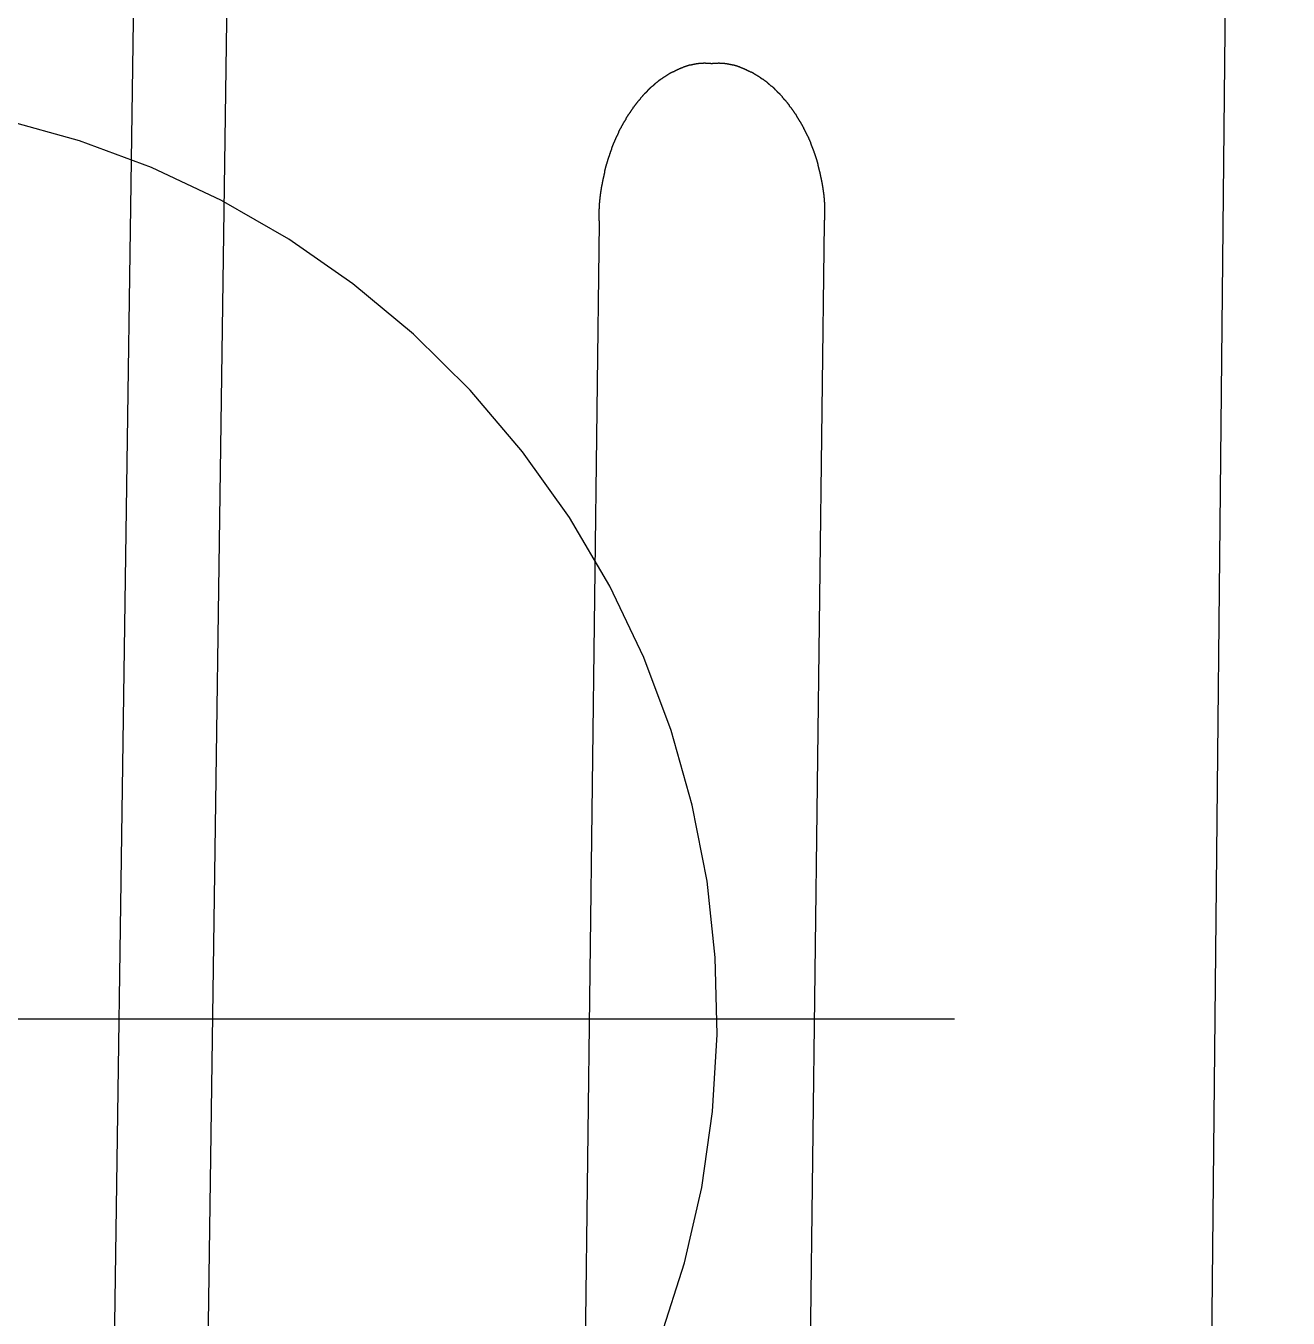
# Model space of a CAD drawing. Extents: x 257 to 467, y 148 to 350.
# Drawn here: x 293.86 to 297.824, y 238.937 to 242.996 of the extents above; entities that cross this region are included whole.
import ezdxf

# ---------------------------------------------------------------- set-up
doc = ezdxf.new("R2010")
doc.units = 0
doc.linetypes.add('CENTER', pattern=[50.8, 31.75, -6.35, 6.35, -6.35])
doc.linetypes.add('DASHED', pattern=[19.05, 12.7, -6.35])
doc.layers.get('0').update_dxf_attribs({"linetype": 'CONTINUOUS'})

msp = doc.modelspace()

# ---------------------------------------------------------------- linework, layer by layer
at = {"color": 7, "linetype": 'CONTINUOUS'}
for p, q in [((294.4127, 237.47), (294.8117, 265.3772)), ((294.1099, 236.8548), (294.4818, 262.8649)), ((297.8245, 262.8649), (297.5641, 236.8548)), ((295.6608, 242.3772), (295.6002, 237.47)), ((296.3073, 237.47), (296.3679, 242.3772))]:
    msp.add_line(p, q, dxfattribs=at)
at = {"color": 1, "linetype": 'CENTER'}
msp.add_line((289.4865, 239.8772), (296.7769, 239.8772), dxfattribs=at)
at = {"color": 7}
for points in [[(296.014, 242.877, 0), (296.013, 242.877, 0), (296.013, 242.877, 0), (296.012, 242.877, 0), (296.011, 242.877, 0), (296.011, 242.878, 0), (296.01, 242.878, 0), (296.009, 242.878, 0), (296.009, 242.878, 0), (296.008, 242.878, 0), (296.007, 242.878, 0), (296.007, 242.878, 0), (296.006, 242.878, 0), (296.005, 242.878, 0), (296.004, 242.878, 0), (296.004, 242.878, 0), (296.003, 242.878, 0), (296.002, 242.878, 0), (296.002, 242.878, 0), (296.001, 242.878, 0), (296, 242.878, 0), (296, 242.878, 0), (295.999, 242.878, 0), (295.998, 242.878, 0), (295.998, 242.878, 0), (295.997, 242.878, 0), (295.996, 242.878, 0), (295.996, 242.878, 0), (295.995, 242.879, 0), (295.994, 242.879, 0), (295.993, 242.879, 0), (295.993, 242.879, 0), (295.992, 242.879, 0), (295.991, 242.879, 0), (295.991, 242.879, 0), (295.99, 242.879, 0), (295.989, 242.879, 0), (295.989, 242.879, 0), (295.988, 242.879, 0), (295.987, 242.878, 0), (295.987, 242.878, 0), (295.986, 242.878, 0), (295.985, 242.878, 0), (295.985, 242.878, 0), (295.984, 242.878, 0), (295.983, 242.878, 0), (295.983, 242.878, 0), (295.982, 242.878, 0), (295.981, 242.878, 0), (295.98, 242.878, 0), (295.98, 242.878, 0), (295.979, 242.878, 0), (295.978, 242.878, 0), (295.978, 242.878, 0), (295.977, 242.878, 0), (295.976, 242.878, 0), (295.976, 242.878, 0), (295.975, 242.878, 0), (295.974, 242.878, 0), (295.974, 242.878, 0), (295.973, 242.878, 0), (295.972, 242.877, 0), (295.972, 242.877, 0), (295.971, 242.877, 0), (295.97, 242.877, 0), (295.97, 242.877, 0), (295.969, 242.877, 0), (295.968, 242.877, 0), (295.967, 242.877, 0), (295.967, 242.877, 0), (295.966, 242.877, 0), (295.965, 242.877, 0), (295.965, 242.876, 0), (295.964, 242.876, 0), (295.963, 242.876, 0), (295.963, 242.876, 0), (295.962, 242.876, 0), (295.961, 242.876, 0), (295.961, 242.876, 0), (295.96, 242.876, 0), (295.959, 242.875, 0), (295.959, 242.875, 0), (295.958, 242.875, 0), (295.957, 242.875, 0), (295.957, 242.875, 0), (295.956, 242.875, 0), (295.955, 242.875, 0), (295.955, 242.875, 0), (295.954, 242.874, 0), (295.953, 242.874, 0), (295.953, 242.874, 0), (295.952, 242.874, 0), (295.951, 242.874, 0), (295.951, 242.874, 0), (295.95, 242.873, 0), (295.949, 242.873, 0), (295.949, 242.873, 0), (295.948, 242.873, 0), (295.947, 242.873, 0), (295.947, 242.873, 0), (295.946, 242.872, 0), (295.945, 242.872, 0), (295.945, 242.872, 0), (295.944, 242.872, 0), (295.943, 242.872, 0), (295.943, 242.871, 0), (295.942, 242.871, 0), (295.941, 242.871, 0), (295.941, 242.871, 0), (295.94, 242.871, 0), (295.939, 242.87, 0), (295.939, 242.87, 0), (295.938, 242.87, 0), (295.937, 242.87, 0), (295.937, 242.87, 0), (295.936, 242.869, 0), (295.936, 242.869, 0), (295.935, 242.869, 0), (295.934, 242.869, 0), (295.934, 242.869, 0), (295.933, 242.868, 0), (295.932, 242.868, 0), (295.932, 242.868, 0), (295.931, 242.868, 0), (295.93, 242.867, 0), (295.93, 242.867, 0), (295.929, 242.867, 0), (295.928, 242.867, 0), (295.928, 242.867, 0), (295.927, 242.866, 0), (295.926, 242.866, 0), (295.926, 242.866, 0), (295.925, 242.866, 0), (295.925, 242.865, 0), (295.924, 242.865, 0), (295.923, 242.865, 0), (295.923, 242.865, 0), (295.922, 242.864, 0), (295.921, 242.864, 0), (295.921, 242.864, 0), (295.92, 242.864, 0), (295.919, 242.863, 0), (295.919, 242.863, 0), (295.918, 242.863, 0), (295.917, 242.863, 0), (295.917, 242.862, 0), (295.916, 242.862, 0), (295.916, 242.862, 0), (295.915, 242.862, 0), (295.914, 242.861, 0), (295.914, 242.861, 0), (295.913, 242.861, 0), (295.912, 242.861, 0), (295.912, 242.86, 0), (295.911, 242.86, 0), (295.911, 242.86, 0), (295.91, 242.859, 0), (295.909, 242.859, 0), (295.909, 242.859, 0), (295.908, 242.859, 0), (295.907, 242.858, 0), (295.907, 242.858, 0), (295.906, 242.858, 0), (295.906, 242.857, 0), (295.905, 242.857, 0), (295.904, 242.857, 0), (295.904, 242.857, 0), (295.903, 242.856, 0), (295.902, 242.856, 0), (295.902, 242.856, 0), (295.901, 242.855, 0), (295.901, 242.855, 0), (295.9, 242.855, 0), (295.899, 242.855, 0), (295.899, 242.854, 0), (295.898, 242.854, 0), (295.897, 242.854, 0), (295.897, 242.853, 0), (295.896, 242.853, 0), (295.896, 242.853, 0), (295.895, 242.852, 0), (295.894, 242.852, 0), (295.894, 242.852, 0), (295.893, 242.852, 0), (295.893, 242.851, 0), (295.892, 242.851, 0), (295.891, 242.851, 0), (295.891, 242.85, 0), (295.89, 242.85, 0), (295.89, 242.85, 0), (295.889, 242.849, 0), (295.888, 242.849, 0), (295.888, 242.849, 0), (295.887, 242.848, 0), (295.887, 242.848, 0), (295.886, 242.848, 0), (295.885, 242.847, 0), (295.885, 242.847, 0), (295.884, 242.847, 0), (295.884, 242.846, 0), (295.883, 242.846, 0), (295.882, 242.846, 0), (295.882, 242.845, 0), (295.881, 242.845, 0), (295.881, 242.845, 0), (295.88, 242.844, 0), (295.879, 242.844, 0), (295.879, 242.844, 0), (295.878, 242.843, 0), (295.878, 242.843, 0), (295.877, 242.843, 0), (295.876, 242.842, 0), (295.876, 242.842, 0), (295.875, 242.842, 0), (295.875, 242.841, 0), (295.874, 242.841, 0), (295.873, 242.84, 0), (295.873, 242.84, 0), (295.872, 242.84, 0), (295.872, 242.839, 0), (295.871, 242.839, 0), (295.871, 242.839, 0), (295.87, 242.838, 0), (295.869, 242.838, 0), (295.869, 242.838, 0), (295.868, 242.837, 0), (295.868, 242.837, 0), (295.867, 242.836, 0), (295.866, 242.836, 0), (295.866, 242.836, 0), (295.865, 242.835, 0), (295.865, 242.835, 0), (295.864, 242.835, 0), (295.864, 242.834, 0), (295.863, 242.834, 0), (295.862, 242.833, 0), (295.862, 242.833, 0), (295.861, 242.833, 0), (295.861, 242.832, 0), (295.86, 242.832, 0), (295.86, 242.832, 0), (295.859, 242.831, 0), (295.859, 242.831, 0), (295.858, 242.83, 0), (295.857, 242.83, 0), (295.857, 242.83, 0), (295.856, 242.829, 0), (295.856, 242.829, 0), (295.855, 242.828, 0), (295.855, 242.828, 0), (295.854, 242.828, 0), (295.853, 242.827, 0), (295.853, 242.827, 0), (295.852, 242.826, 0), (295.852, 242.826, 0), (295.851, 242.826, 0), (295.851, 242.825, 0), (295.85, 242.825, 0), (295.85, 242.824, 0), (295.849, 242.824, 0), (295.848, 242.824, 0), (295.848, 242.823, 0), (295.847, 242.823, 0), (295.847, 242.822, 0), (295.846, 242.822, 0), (295.846, 242.821, 0), (295.845, 242.821, 0), (295.845, 242.821, 0), (295.844, 242.82, 0), (295.844, 242.82, 0), (295.843, 242.819, 0), (295.843, 242.819, 0), (295.842, 242.818, 0), (295.841, 242.818, 0), (295.841, 242.818, 0), (295.84, 242.817, 0), (295.84, 242.817, 0), (295.839, 242.816, 0), (295.839, 242.816, 0), (295.838, 242.815, 0), (295.838, 242.815, 0), (295.837, 242.815, 0), (295.837, 242.814, 0), (295.836, 242.814, 0), (295.836, 242.813, 0), (295.835, 242.813, 0), (295.835, 242.812, 0), (295.834, 242.812, 0), (295.834, 242.812, 0), (295.833, 242.811, 0), (295.832, 242.811, 0), (295.832, 242.81, 0), (295.831, 242.81, 0), (295.831, 242.809, 0), (295.83, 242.809, 0), (295.83, 242.808, 0), (295.829, 242.808, 0), (295.829, 242.807, 0), (295.828, 242.807, 0), (295.828, 242.807, 0), (295.827, 242.806, 0), (295.827, 242.806, 0), (295.826, 242.805, 0), (295.826, 242.805, 0), (295.825, 242.804, 0), (295.825, 242.804, 0), (295.824, 242.803, 0), (295.824, 242.803, 0), (295.823, 242.802, 0), (295.823, 242.802, 0), (295.822, 242.802, 0), (295.822, 242.801, 0), (295.821, 242.801, 0), (295.821, 242.8, 0), (295.82, 242.8, 0), (295.82, 242.799, 0), (295.819, 242.799, 0), (295.819, 242.798, 0), (295.818, 242.798, 0), (295.818, 242.797, 0), (295.817, 242.797, 0), (295.817, 242.796, 0), (295.816, 242.796, 0), (295.816, 242.795, 0), (295.815, 242.795, 0), (295.815, 242.794, 0), (295.814, 242.794, 0), (295.814, 242.793, 0), (295.813, 242.793, 0), (295.813, 242.792, 0), (295.812, 242.792, 0), (295.812, 242.791, 0), (295.811, 242.791, 0), (295.811, 242.79, 0), (295.81, 242.79, 0), (295.81, 242.79, 0), (295.81, 242.789, 0), (295.809, 242.789, 0), (295.809, 242.788, 0), (295.808, 242.788, 0), (295.808, 242.787, 0), (295.807, 242.787, 0), (295.807, 242.786, 0), (295.806, 242.786, 0), (295.806, 242.785, 0), (295.805, 242.785, 0), (295.805, 242.784, 0), (295.804, 242.784, 0), (295.804, 242.783, 0), (295.803, 242.783, 0), (295.803, 242.782, 0), (295.802, 242.782, 0), (295.802, 242.781, 0), (295.802, 242.781, 0), (295.801, 242.78, 0), (295.801, 242.78, 0), (295.8, 242.779, 0), (295.8, 242.779, 0), (295.799, 242.778, 0), (295.799, 242.778, 0), (295.798, 242.777, 0), (295.798, 242.776, 0), (295.797, 242.776, 0), (295.797, 242.775, 0), (295.796, 242.775, 0), (295.796, 242.774, 0), (295.796, 242.774, 0), (295.795, 242.773, 0), (295.795, 242.773, 0), (295.794, 242.772, 0), (295.794, 242.772, 0), (295.793, 242.771, 0), (295.793, 242.771, 0), (295.792, 242.77, 0), (295.792, 242.77, 0), (295.791, 242.769, 0), (295.791, 242.769, 0), (295.791, 242.768, 0), (295.79, 242.768, 0), (295.79, 242.767, 0), (295.789, 242.767, 0), (295.789, 242.766, 0), (295.788, 242.766, 0), (295.788, 242.765, 0), (295.788, 242.765, 0), (295.787, 242.764, 0), (295.787, 242.764, 0), (295.786, 242.763, 0), (295.786, 242.762, 0), (295.785, 242.762, 0), (295.785, 242.761, 0), (295.784, 242.761, 0), (295.784, 242.76, 0), (295.784, 242.76, 0), (295.783, 242.759, 0), (295.783, 242.759, 0), (295.782, 242.758, 0), (295.782, 242.758, 0), (295.781, 242.757, 0), (295.781, 242.757, 0), (295.781, 242.756, 0), (295.78, 242.756, 0), (295.78, 242.755, 0), (295.779, 242.754, 0), (295.779, 242.754, 0), (295.778, 242.753, 0), (295.778, 242.753, 0), (295.778, 242.752, 0), (295.777, 242.752, 0), (295.777, 242.751, 0), (295.776, 242.751, 0), (295.776, 242.75, 0), (295.776, 242.75, 0), (295.775, 242.749, 0), (295.775, 242.748, 0), (295.774, 242.748, 0), (295.774, 242.747, 0), (295.773, 242.747, 0), (295.773, 242.746, 0), (295.773, 242.746, 0), (295.772, 242.745, 0), (295.772, 242.745, 0), (295.771, 242.744, 0), (295.771, 242.744, 0), (295.771, 242.743, 0), (295.77, 242.742, 0), (295.77, 242.742, 0), (295.769, 242.741, 0), (295.769, 242.741, 0), (295.769, 242.74, 0), (295.768, 242.74, 0), (295.768, 242.739, 0), (295.767, 242.739, 0), (295.767, 242.738, 0), (295.767, 242.737, 0), (295.766, 242.737, 0), (295.766, 242.736, 0), (295.765, 242.736, 0), (295.765, 242.735, 0), (295.765, 242.735, 0), (295.764, 242.734, 0), (295.764, 242.734, 0), (295.763, 242.733, 0), (295.763, 242.732, 0), (295.763, 242.732, 0), (295.762, 242.731, 0), (295.762, 242.731, 0), (295.761, 242.73, 0), (295.761, 242.73, 0), (295.761, 242.729, 0), (295.76, 242.728, 0), (295.76, 242.728, 0), (295.759, 242.727, 0), (295.759, 242.727, 0), (295.759, 242.726, 0), (295.758, 242.726, 0), (295.758, 242.725, 0), (295.758, 242.724, 0), (295.757, 242.724, 0), (295.757, 242.723, 0), (295.756, 242.723, 0), (295.756, 242.722, 0), (295.756, 242.722, 0), (295.755, 242.721, 0), (295.755, 242.72, 0), (295.755, 242.72, 0), (295.754, 242.719, 0), (295.754, 242.719, 0), (295.753, 242.718, 0), (295.753, 242.718, 0), (295.753, 242.717, 0), (295.752, 242.716, 0), (295.752, 242.716, 0), (295.752, 242.715, 0), (295.751, 242.715, 0), (295.751, 242.714, 0), (295.75, 242.714, 0), (295.75, 242.713, 0), (295.75, 242.712, 0), (295.749, 242.712, 0), (295.749, 242.711, 0), (295.749, 242.711, 0), (295.748, 242.71, 0), (295.748, 242.71, 0), (295.748, 242.709, 0), (295.747, 242.708, 0), (295.747, 242.708, 0), (295.746, 242.707, 0), (295.746, 242.707, 0), (295.746, 242.706, 0), (295.745, 242.705, 0), (295.745, 242.705, 0), (295.745, 242.704, 0), (295.744, 242.704, 0), (295.744, 242.703, 0), (295.744, 242.702, 0), (295.743, 242.702, 0), (295.743, 242.701, 0), (295.743, 242.701, 0), (295.742, 242.7, 0), (295.742, 242.7, 0), (295.742, 242.699, 0), (295.741, 242.698, 0), (295.741, 242.698, 0), (295.74, 242.697, 0), (295.74, 242.697, 0), (295.74, 242.696, 0), (295.739, 242.695, 0), (295.739, 242.695, 0), (295.739, 242.694, 0), (295.738, 242.694, 0), (295.738, 242.693, 0), (295.738, 242.692, 0), (295.737, 242.692, 0), (295.737, 242.691, 0), (295.737, 242.691, 0), (295.736, 242.69, 0), (295.736, 242.689, 0), (295.736, 242.689, 0), (295.735, 242.688, 0), (295.735, 242.688, 0), (295.735, 242.687, 0), (295.734, 242.686, 0), (295.734, 242.686, 0), (295.734, 242.685, 0), (295.733, 242.685, 0), (295.733, 242.684, 0), (295.733, 242.683, 0), (295.732, 242.683, 0), (295.732, 242.682, 0), (295.732, 242.682, 0), (295.731, 242.681, 0), (295.731, 242.68, 0), (295.731, 242.68, 0), (295.73, 242.679, 0), (295.73, 242.679, 0), (295.73, 242.678, 0), (295.73, 242.677, 0), (295.729, 242.677, 0), (295.729, 242.676, 0), (295.729, 242.676, 0), (295.728, 242.675, 0), (295.728, 242.674, 0), (295.728, 242.674, 0), (295.727, 242.673, 0), (295.727, 242.673, 0), (295.727, 242.672, 0), (295.726, 242.671, 0), (295.726, 242.671, 0), (295.726, 242.67, 0), (295.725, 242.669, 0), (295.725, 242.669, 0), (295.725, 242.668, 0), (295.724, 242.668, 0), (295.724, 242.667, 0), (295.724, 242.666, 0), (295.724, 242.666, 0), (295.723, 242.665, 0), (295.723, 242.665, 0), (295.723, 242.664, 0), (295.722, 242.663, 0), (295.722, 242.663, 0), (295.722, 242.662, 0), (295.721, 242.662, 0), (295.721, 242.661, 0), (295.721, 242.66, 0), (295.721, 242.66, 0), (295.72, 242.659, 0), (295.72, 242.658, 0), (295.72, 242.658, 0), (295.719, 242.657, 0), (295.719, 242.657, 0), (295.719, 242.656, 0), (295.718, 242.655, 0), (295.718, 242.655, 0), (295.718, 242.654, 0), (295.718, 242.653, 0), (295.717, 242.653, 0), (295.717, 242.652, 0), (295.717, 242.652, 0), (295.716, 242.651, 0), (295.716, 242.65, 0), (295.716, 242.65, 0), (295.716, 242.649, 0), (295.715, 242.649, 0), (295.715, 242.648, 0), (295.715, 242.647, 0), (295.714, 242.647, 0), (295.714, 242.646, 0), (295.714, 242.645, 0), (295.714, 242.645, 0), (295.713, 242.644, 0), (295.713, 242.644, 0), (295.713, 242.643, 0), (295.712, 242.642, 0), (295.712, 242.642, 0), (295.712, 242.641, 0), (295.712, 242.64, 0), (295.711, 242.64, 0), (295.711, 242.639, 0), (295.711, 242.638, 0), (295.711, 242.638, 0), (295.71, 242.637, 0), (295.71, 242.637, 0), (295.71, 242.636, 0), (295.709, 242.635, 0), (295.709, 242.635, 0), (295.709, 242.634, 0), (295.709, 242.633, 0), (295.708, 242.633, 0), (295.708, 242.632, 0), (295.708, 242.632, 0), (295.708, 242.631, 0), (295.707, 242.63, 0), (295.707, 242.63, 0), (295.707, 242.629, 0), (295.707, 242.628, 0), (295.706, 242.628, 0), (295.706, 242.627, 0), (295.706, 242.626, 0), (295.706, 242.626, 0), (295.705, 242.625, 0), (295.705, 242.625, 0), (295.705, 242.624, 0), (295.705, 242.623, 0), (295.704, 242.623, 0), (295.704, 242.622, 0), (295.704, 242.621, 0), (295.704, 242.621, 0), (295.703, 242.62, 0), (295.703, 242.619, 0), (295.703, 242.619, 0), (295.703, 242.618, 0), (295.702, 242.618, 0), (295.702, 242.617, 0), (295.702, 242.616, 0), (295.702, 242.616, 0), (295.701, 242.615, 0), (295.701, 242.614, 0), (295.701, 242.614, 0), (295.701, 242.613, 0), (295.7, 242.612, 0), (295.7, 242.612, 0), (295.7, 242.611, 0), (295.7, 242.61, 0), (295.699, 242.61, 0), (295.699, 242.609, 0), (295.699, 242.609, 0), (295.699, 242.608, 0), (295.698, 242.607, 0), (295.698, 242.607, 0), (295.698, 242.606, 0), (295.698, 242.605, 0), (295.697, 242.605, 0), (295.697, 242.604, 0), (295.697, 242.603, 0), (295.697, 242.603, 0), (295.697, 242.602, 0), (295.696, 242.601, 0), (295.696, 242.601, 0), (295.696, 242.6, 0), (295.696, 242.6, 0), (295.695, 242.599, 0), (295.695, 242.598, 0), (295.695, 242.598, 0), (295.695, 242.597, 0), (295.695, 242.596, 0), (295.694, 242.596, 0), (295.694, 242.595, 0), (295.694, 242.594, 0), (295.694, 242.594, 0), (295.693, 242.593, 0), (295.693, 242.592, 0), (295.693, 242.592, 0), (295.693, 242.591, 0), (295.693, 242.59, 0), (295.692, 242.59, 0), (295.692, 242.589, 0), (295.692, 242.588, 0), (295.692, 242.588, 0), (295.692, 242.587, 0), (295.691, 242.587, 0), (295.691, 242.586, 0), (295.691, 242.585, 0), (295.691, 242.585, 0), (295.69, 242.584, 0), (295.69, 242.583, 0), (295.69, 242.583, 0), (295.69, 242.582, 0), (295.69, 242.581, 0), (295.689, 242.581, 0), (295.689, 242.58, 0), (295.689, 242.579, 0), (295.689, 242.579, 0), (295.689, 242.578, 0), (295.688, 242.577, 0), (295.688, 242.577, 0), (295.688, 242.576, 0), (295.688, 242.575, 0), (295.688, 242.575, 0), (295.687, 242.574, 0), (295.687, 242.573, 0), (295.687, 242.573, 0), (295.687, 242.572, 0), (295.687, 242.571, 0), (295.686, 242.571, 0), (295.686, 242.57, 0), (295.686, 242.569, 0), (295.686, 242.569, 0), (295.686, 242.568, 0), (295.685, 242.568, 0), (295.685, 242.567, 0), (295.685, 242.566, 0), (295.685, 242.566, 0), (295.685, 242.565, 0), (295.685, 242.564, 0), (295.684, 242.564, 0), (295.684, 242.563, 0), (295.684, 242.562, 0), (295.684, 242.562, 0), (295.684, 242.561, 0), (295.683, 242.56, 0), (295.683, 242.56, 0), (295.683, 242.559, 0), (295.683, 242.558, 0), (295.683, 242.558, 0), (295.683, 242.557, 0), (295.682, 242.556, 0), (295.682, 242.556, 0), (295.682, 242.555, 0), (295.682, 242.554, 0), (295.682, 242.554, 0), (295.681, 242.553, 0), (295.681, 242.552, 0), (295.681, 242.552, 0), (295.681, 242.551, 0), (295.681, 242.55, 0), (295.681, 242.55, 0), (295.68, 242.549, 0), (295.68, 242.548, 0), (295.68, 242.548, 0), (295.68, 242.547, 0), (295.68, 242.546, 0), (295.68, 242.546, 0), (295.679, 242.545, 0), (295.679, 242.544, 0), (295.679, 242.544, 0), (295.679, 242.543, 0), (295.679, 242.542, 0), (295.679, 242.542, 0), (295.678, 242.541, 0), (295.678, 242.54, 0), (295.678, 242.54, 0), (295.678, 242.539, 0), (295.678, 242.538, 0), (295.678, 242.538, 0), (295.677, 242.537, 0), (295.677, 242.536, 0), (295.677, 242.536, 0), (295.677, 242.535, 0), (295.677, 242.534, 0), (295.677, 242.534, 0), (295.677, 242.533, 0), (295.676, 242.532, 0), (295.676, 242.532, 0), (295.676, 242.531, 0), (295.676, 242.53, 0), (295.676, 242.53, 0), (295.676, 242.529, 0), (295.675, 242.528, 0), (295.675, 242.528, 0), (295.675, 242.527, 0), (295.675, 242.526, 0), (295.675, 242.526, 0), (295.675, 242.525, 0), (295.675, 242.524, 0), (295.674, 242.524, 0), (295.674, 242.523, 0), (295.674, 242.522, 0), (295.674, 242.522, 0), (295.674, 242.521, 0), (295.674, 242.52, 0), (295.674, 242.52, 0), (295.673, 242.519, 0), (295.673, 242.518, 0), (295.673, 242.518, 0), (295.673, 242.517, 0), (295.673, 242.516, 0), (295.673, 242.516, 0), (295.673, 242.515, 0), (295.672, 242.514, 0), (295.672, 242.514, 0), (295.672, 242.513, 0), (295.672, 242.512, 0), (295.672, 242.512, 0), (295.672, 242.511, 0), (295.672, 242.51, 0), (295.671, 242.51, 0), (295.671, 242.509, 0), (295.671, 242.508, 0), (295.671, 242.508, 0), (295.671, 242.507, 0), (295.671, 242.506, 0), (295.671, 242.506, 0), (295.671, 242.505, 0), (295.67, 242.504, 0), (295.67, 242.504, 0), (295.67, 242.503, 0), (295.67, 242.502, 0), (295.67, 242.502, 0), (295.67, 242.501, 0), (295.67, 242.5, 0), (295.67, 242.499, 0), (295.669, 242.499, 0), (295.669, 242.498, 0), (295.669, 242.497, 0), (295.669, 242.497, 0), (295.669, 242.496, 0), (295.669, 242.495, 0), (295.669, 242.495, 0), (295.669, 242.494, 0), (295.668, 242.493, 0), (295.668, 242.493, 0), (295.668, 242.492, 0), (295.668, 242.491, 0), (295.668, 242.491, 0), (295.668, 242.49, 0), (295.668, 242.489, 0), (295.668, 242.489, 0), (295.667, 242.488, 0), (295.667, 242.487, 0), (295.667, 242.487, 0), (295.667, 242.486, 0), (295.667, 242.485, 0), (295.667, 242.485, 0), (295.667, 242.484, 0), (295.667, 242.483, 0), (295.667, 242.483, 0), (295.667, 242.482, 0), (295.666, 242.481, 0), (295.666, 242.481, 0), (295.666, 242.48, 0), (295.666, 242.479, 0), (295.666, 242.479, 0), (295.666, 242.478, 0), (295.666, 242.477, 0), (295.666, 242.476, 0), (295.666, 242.476, 0), (295.665, 242.475, 0), (295.665, 242.474, 0), (295.665, 242.474, 0), (295.665, 242.473, 0), (295.665, 242.472, 0), (295.665, 242.472, 0), (295.665, 242.471, 0), (295.665, 242.47, 0), (295.665, 242.47, 0), (295.665, 242.469, 0), (295.665, 242.468, 0), (295.664, 242.468, 0), (295.664, 242.467, 0), (295.664, 242.466, 0), (295.664, 242.466, 0), (295.664, 242.465, 0), (295.664, 242.464, 0), (295.664, 242.464, 0), (295.664, 242.463, 0), (295.664, 242.462, 0), (295.664, 242.462, 0), (295.664, 242.461, 0), (295.664, 242.46, 0), (295.663, 242.459, 0), (295.663, 242.459, 0), (295.663, 242.458, 0), (295.663, 242.457, 0), (295.663, 242.457, 0), (295.663, 242.456, 0), (295.663, 242.455, 0), (295.663, 242.455, 0), (295.663, 242.454, 0), (295.663, 242.453, 0), (295.663, 242.453, 0), (295.663, 242.452, 0), (295.663, 242.451, 0), (295.662, 242.451, 0), (295.662, 242.45, 0), (295.662, 242.449, 0), (295.662, 242.449, 0), (295.662, 242.448, 0), (295.662, 242.447, 0), (295.662, 242.447, 0), (295.662, 242.446, 0), (295.662, 242.445, 0), (295.662, 242.444, 0), (295.662, 242.444, 0), (295.662, 242.443, 0), (295.662, 242.442, 0), (295.662, 242.442, 0), (295.662, 242.441, 0), (295.662, 242.44, 0), (295.662, 242.44, 0), (295.661, 242.439, 0), (295.661, 242.438, 0), (295.661, 242.438, 0), (295.661, 242.437, 0), (295.661, 242.436, 0), (295.661, 242.436, 0), (295.661, 242.435, 0), (295.661, 242.434, 0), (295.661, 242.434, 0), (295.661, 242.433, 0), (295.661, 242.432, 0), (295.661, 242.432, 0), (295.661, 242.431, 0), (295.661, 242.43, 0), (295.661, 242.429, 0), (295.661, 242.429, 0), (295.661, 242.428, 0), (295.661, 242.427, 0), (295.661, 242.427, 0), (295.661, 242.426, 0), (295.661, 242.425, 0), (295.661, 242.425, 0), (295.661, 242.424, 0), (295.661, 242.423, 0), (295.661, 242.423, 0), (295.661, 242.422, 0), (295.661, 242.421, 0), (295.66, 242.421, 0), (295.66, 242.42, 0), (295.66, 242.419, 0), (295.66, 242.418, 0), (295.66, 242.418, 0), (295.66, 242.417, 0), (295.66, 242.416, 0), (295.66, 242.416, 0), (295.66, 242.415, 0), (295.66, 242.414, 0), (295.66, 242.414, 0), (295.66, 242.413, 0), (295.66, 242.412, 0), (295.66, 242.412, 0), (295.66, 242.411, 0), (295.66, 242.41, 0), (295.66, 242.41, 0), (295.66, 242.409, 0), (295.66, 242.408, 0), (295.66, 242.408, 0), (295.66, 242.407, 0), (295.66, 242.406, 0), (295.66, 242.405, 0), (295.66, 242.405, 0), (295.66, 242.404, 0), (295.66, 242.403, 0), (295.66, 242.403, 0), (295.66, 242.402, 0), (295.66, 242.401, 0), (295.66, 242.401, 0), (295.66, 242.4, 0), (295.66, 242.399, 0), (295.66, 242.399, 0), (295.66, 242.398, 0), (295.66, 242.397, 0), (295.66, 242.397, 0), (295.66, 242.396, 0), (295.66, 242.395, 0), (295.66, 242.395, 0), (295.66, 242.394, 0), (295.66, 242.393, 0), (295.66, 242.392, 0), (295.66, 242.392, 0), (295.66, 242.391, 0), (295.66, 242.39, 0), (295.66, 242.39, 0), (295.66, 242.389, 0), (295.66, 242.388, 0), (295.66, 242.388, 0), (295.66, 242.387, 0), (295.66, 242.386, 0), (295.66, 242.386, 0), (295.66, 242.385, 0), (295.66, 242.384, 0), (295.661, 242.384, 0), (295.661, 242.383, 0), (295.661, 242.382, 0), (295.661, 242.381, 0), (295.661, 242.381, 0), (295.661, 242.38, 0), (295.661, 242.379, 0), (295.661, 242.379, 0), (295.661, 242.378, 0), (295.661, 242.377, 0)], [(296.368, 242.377, 0), (296.368, 242.378, 0), (296.368, 242.379, 0), (296.368, 242.379, 0), (296.368, 242.38, 0), (296.368, 242.381, 0), (296.368, 242.381, 0), (296.368, 242.382, 0), (296.368, 242.383, 0), (296.368, 242.383, 0), (296.368, 242.384, 0), (296.368, 242.385, 0), (296.368, 242.385, 0), (296.368, 242.386, 0), (296.369, 242.387, 0), (296.369, 242.387, 0), (296.369, 242.388, 0), (296.369, 242.389, 0), (296.369, 242.39, 0), (296.369, 242.39, 0), (296.369, 242.391, 0), (296.369, 242.392, 0), (296.369, 242.392, 0), (296.369, 242.393, 0), (296.369, 242.394, 0), (296.369, 242.394, 0), (296.369, 242.395, 0), (296.369, 242.396, 0), (296.369, 242.396, 0), (296.369, 242.397, 0), (296.369, 242.398, 0), (296.369, 242.398, 0), (296.369, 242.399, 0), (296.369, 242.4, 0), (296.369, 242.401, 0), (296.369, 242.401, 0), (296.369, 242.402, 0), (296.369, 242.403, 0), (296.369, 242.403, 0), (296.369, 242.404, 0), (296.369, 242.405, 0), (296.369, 242.405, 0), (296.369, 242.406, 0), (296.369, 242.407, 0), (296.369, 242.407, 0), (296.369, 242.408, 0), (296.369, 242.409, 0), (296.369, 242.409, 0), (296.369, 242.41, 0), (296.369, 242.411, 0), (296.369, 242.412, 0), (296.369, 242.412, 0), (296.369, 242.413, 0), (296.369, 242.414, 0), (296.369, 242.414, 0), (296.369, 242.415, 0), (296.369, 242.416, 0), (296.369, 242.416, 0), (296.369, 242.417, 0), (296.369, 242.418, 0), (296.369, 242.418, 0), (296.369, 242.419, 0), (296.369, 242.42, 0), (296.369, 242.42, 0), (296.369, 242.421, 0), (296.369, 242.422, 0), (296.369, 242.423, 0), (296.369, 242.423, 0), (296.369, 242.424, 0), (296.369, 242.425, 0), (296.369, 242.425, 0), (296.369, 242.426, 0), (296.369, 242.427, 0), (296.369, 242.427, 0), (296.369, 242.428, 0), (296.369, 242.429, 0), (296.369, 242.429, 0), (296.369, 242.43, 0), (296.369, 242.431, 0), (296.369, 242.431, 0), (296.369, 242.432, 0), (296.369, 242.433, 0), (296.369, 242.434, 0), (296.369, 242.434, 0), (296.369, 242.435, 0), (296.369, 242.436, 0), (296.369, 242.436, 0), (296.369, 242.437, 0), (296.369, 242.438, 0), (296.369, 242.438, 0), (296.369, 242.439, 0), (296.369, 242.44, 0), (296.369, 242.44, 0), (296.369, 242.441, 0), (296.369, 242.442, 0), (296.368, 242.442, 0), (296.368, 242.443, 0), (296.368, 242.444, 0), (296.368, 242.445, 0), (296.368, 242.445, 0), (296.368, 242.446, 0), (296.368, 242.447, 0), (296.368, 242.447, 0), (296.368, 242.448, 0), (296.368, 242.449, 0), (296.368, 242.449, 0), (296.368, 242.45, 0), (296.368, 242.451, 0), (296.368, 242.451, 0), (296.368, 242.452, 0), (296.368, 242.453, 0), (296.368, 242.453, 0), (296.368, 242.454, 0), (296.368, 242.455, 0), (296.367, 242.456, 0), (296.367, 242.456, 0), (296.367, 242.457, 0), (296.367, 242.458, 0), (296.367, 242.458, 0), (296.367, 242.459, 0), (296.367, 242.46, 0), (296.367, 242.46, 0), (296.367, 242.461, 0), (296.367, 242.462, 0), (296.367, 242.462, 0), (296.367, 242.463, 0), (296.367, 242.464, 0), (296.367, 242.464, 0), (296.367, 242.465, 0), (296.366, 242.466, 0), (296.366, 242.466, 0), (296.366, 242.467, 0), (296.366, 242.468, 0), (296.366, 242.469, 0), (296.366, 242.469, 0), (296.366, 242.47, 0), (296.366, 242.471, 0), (296.366, 242.471, 0), (296.366, 242.472, 0), (296.366, 242.473, 0), (296.366, 242.473, 0), (296.365, 242.474, 0), (296.365, 242.475, 0), (296.365, 242.475, 0), (296.365, 242.476, 0), (296.365, 242.477, 0), (296.365, 242.477, 0), (296.365, 242.478, 0), (296.365, 242.479, 0), (296.365, 242.479, 0), (296.365, 242.48, 0), (296.365, 242.481, 0), (296.364, 242.481, 0), (296.364, 242.482, 0), (296.364, 242.483, 0), (296.364, 242.484, 0), (296.364, 242.484, 0), (296.364, 242.485, 0), (296.364, 242.486, 0), (296.364, 242.486, 0), (296.364, 242.487, 0), (296.364, 242.488, 0), (296.363, 242.488, 0), (296.363, 242.489, 0), (296.363, 242.49, 0), (296.363, 242.49, 0), (296.363, 242.491, 0), (296.363, 242.492, 0), (296.363, 242.492, 0), (296.363, 242.493, 0), (296.363, 242.494, 0), (296.362, 242.494, 0), (296.362, 242.495, 0), (296.362, 242.496, 0), (296.362, 242.496, 0), (296.362, 242.497, 0), (296.362, 242.498, 0), (296.362, 242.498, 0), (296.362, 242.499, 0), (296.362, 242.5, 0), (296.361, 242.501, 0), (296.361, 242.501, 0), (296.361, 242.502, 0), (296.361, 242.503, 0), (296.361, 242.503, 0), (296.361, 242.504, 0), (296.361, 242.505, 0), (296.361, 242.505, 0), (296.36, 242.506, 0), (296.36, 242.507, 0), (296.36, 242.507, 0), (296.36, 242.508, 0), (296.36, 242.509, 0), (296.36, 242.509, 0), (296.36, 242.51, 0), (296.36, 242.511, 0), (296.359, 242.511, 0), (296.359, 242.512, 0), (296.359, 242.513, 0), (296.359, 242.513, 0), (296.359, 242.514, 0), (296.359, 242.515, 0), (296.359, 242.515, 0), (296.359, 242.516, 0), (296.358, 242.517, 0), (296.358, 242.517, 0), (296.358, 242.518, 0), (296.358, 242.519, 0), (296.358, 242.519, 0), (296.358, 242.52, 0), (296.358, 242.521, 0), (296.357, 242.521, 0), (296.357, 242.522, 0), (296.357, 242.523, 0), (296.357, 242.523, 0), (296.357, 242.524, 0), (296.357, 242.525, 0), (296.357, 242.526, 0), (296.356, 242.526, 0), (296.356, 242.527, 0), (296.356, 242.528, 0), (296.356, 242.528, 0), (296.356, 242.529, 0), (296.356, 242.53, 0), (296.356, 242.53, 0), (296.355, 242.531, 0), (296.355, 242.532, 0), (296.355, 242.532, 0), (296.355, 242.533, 0), (296.355, 242.534, 0), (296.355, 242.534, 0), (296.355, 242.535, 0), (296.354, 242.536, 0), (296.354, 242.536, 0), (296.354, 242.537, 0), (296.354, 242.538, 0), (296.354, 242.538, 0), (296.354, 242.539, 0), (296.353, 242.54, 0), (296.353, 242.54, 0), (296.353, 242.541, 0), (296.353, 242.542, 0), (296.353, 242.542, 0), (296.353, 242.543, 0), (296.352, 242.544, 0), (296.352, 242.544, 0), (296.352, 242.545, 0), (296.352, 242.546, 0), (296.352, 242.546, 0), (296.352, 242.547, 0), (296.351, 242.548, 0), (296.351, 242.548, 0), (296.351, 242.549, 0), (296.351, 242.55, 0), (296.351, 242.55, 0), (296.351, 242.551, 0), (296.35, 242.552, 0), (296.35, 242.552, 0), (296.35, 242.553, 0), (296.35, 242.554, 0), (296.35, 242.554, 0), (296.35, 242.555, 0), (296.349, 242.556, 0), (296.349, 242.556, 0), (296.349, 242.557, 0), (296.349, 242.558, 0), (296.349, 242.558, 0), (296.349, 242.559, 0), (296.348, 242.56, 0), (296.348, 242.56, 0), (296.348, 242.561, 0), (296.348, 242.562, 0), (296.348, 242.562, 0), (296.347, 242.563, 0), (296.347, 242.564, 0), (296.347, 242.564, 0), (296.347, 242.565, 0), (296.347, 242.566, 0), (296.347, 242.566, 0), (296.346, 242.567, 0), (296.346, 242.568, 0), (296.346, 242.568, 0), (296.346, 242.569, 0), (296.346, 242.57, 0), (296.345, 242.57, 0), (296.345, 242.571, 0), (296.345, 242.572, 0), (296.345, 242.572, 0), (296.345, 242.573, 0), (296.344, 242.574, 0), (296.344, 242.574, 0), (296.344, 242.575, 0), (296.344, 242.576, 0), (296.344, 242.576, 0), (296.343, 242.577, 0), (296.343, 242.578, 0), (296.343, 242.578, 0), (296.343, 242.579, 0), (296.343, 242.579, 0), (296.342, 242.58, 0), (296.342, 242.581, 0), (296.342, 242.581, 0), (296.342, 242.582, 0), (296.342, 242.583, 0), (296.341, 242.583, 0), (296.341, 242.584, 0), (296.341, 242.585, 0), (296.341, 242.585, 0), (296.341, 242.586, 0), (296.34, 242.587, 0), (296.34, 242.587, 0), (296.34, 242.588, 0), (296.34, 242.589, 0), (296.34, 242.589, 0), (296.339, 242.59, 0), (296.339, 242.591, 0), (296.339, 242.591, 0), (296.339, 242.592, 0), (296.338, 242.593, 0), (296.338, 242.593, 0), (296.338, 242.594, 0), (296.338, 242.595, 0), (296.338, 242.595, 0), (296.337, 242.596, 0), (296.337, 242.597, 0), (296.337, 242.597, 0), (296.337, 242.598, 0), (296.336, 242.598, 0), (296.336, 242.599, 0), (296.336, 242.6, 0), (296.336, 242.6, 0), (296.336, 242.601, 0), (296.335, 242.602, 0), (296.335, 242.602, 0), (296.335, 242.603, 0), (296.335, 242.604, 0), (296.334, 242.604, 0), (296.334, 242.605, 0), (296.334, 242.606, 0), (296.334, 242.606, 0), (296.334, 242.607, 0), (296.333, 242.608, 0), (296.333, 242.608, 0), (296.333, 242.609, 0), (296.333, 242.609, 0), (296.332, 242.61, 0), (296.332, 242.611, 0), (296.332, 242.611, 0), (296.332, 242.612, 0), (296.331, 242.613, 0), (296.331, 242.613, 0), (296.331, 242.614, 0), (296.331, 242.615, 0), (296.33, 242.615, 0), (296.33, 242.616, 0), (296.33, 242.617, 0), (296.33, 242.617, 0), (296.329, 242.618, 0), (296.329, 242.618, 0), (296.329, 242.619, 0), (296.329, 242.62, 0), (296.328, 242.62, 0), (296.328, 242.621, 0), (296.328, 242.622, 0), (296.328, 242.622, 0), (296.327, 242.623, 0), (296.327, 242.624, 0), (296.327, 242.624, 0), (296.327, 242.625, 0), (296.326, 242.626, 0), (296.326, 242.626, 0), (296.326, 242.627, 0), (296.326, 242.627, 0), (296.325, 242.628, 0), (296.325, 242.629, 0), (296.325, 242.629, 0), (296.325, 242.63, 0), (296.324, 242.631, 0), (296.324, 242.631, 0), (296.324, 242.632, 0), (296.323, 242.633, 0), (296.323, 242.633, 0), (296.323, 242.634, 0), (296.323, 242.634, 0), (296.322, 242.635, 0), (296.322, 242.636, 0), (296.322, 242.636, 0), (296.322, 242.637, 0), (296.321, 242.638, 0), (296.321, 242.638, 0), (296.321, 242.639, 0), (296.32, 242.639, 0), (296.32, 242.64, 0), (296.32, 242.641, 0), (296.32, 242.641, 0), (296.319, 242.642, 0), (296.319, 242.643, 0), (296.319, 242.643, 0), (296.319, 242.644, 0), (296.318, 242.645, 0), (296.318, 242.645, 0), (296.318, 242.646, 0), (296.317, 242.646, 0), (296.317, 242.647, 0), (296.317, 242.648, 0), (296.317, 242.648, 0), (296.316, 242.649, 0), (296.316, 242.65, 0), (296.316, 242.65, 0), (296.315, 242.651, 0), (296.315, 242.651, 0), (296.315, 242.652, 0), (296.314, 242.653, 0), (296.314, 242.653, 0), (296.314, 242.654, 0), (296.314, 242.654, 0), (296.313, 242.655, 0), (296.313, 242.656, 0), (296.313, 242.656, 0), (296.312, 242.657, 0), (296.312, 242.658, 0), (296.312, 242.658, 0), (296.312, 242.659, 0), (296.311, 242.659, 0), (296.311, 242.66, 0), (296.311, 242.661, 0), (296.31, 242.661, 0), (296.31, 242.662, 0), (296.31, 242.663, 0), (296.309, 242.663, 0), (296.309, 242.664, 0), (296.309, 242.664, 0), (296.308, 242.665, 0), (296.308, 242.666, 0), (296.308, 242.666, 0), (296.308, 242.667, 0), (296.307, 242.667, 0), (296.307, 242.668, 0), (296.307, 242.669, 0), (296.306, 242.669, 0), (296.306, 242.67, 0), (296.306, 242.671, 0), (296.305, 242.671, 0), (296.305, 242.672, 0), (296.305, 242.672, 0), (296.304, 242.673, 0), (296.304, 242.674, 0), (296.304, 242.674, 0), (296.303, 242.675, 0), (296.303, 242.675, 0), (296.303, 242.676, 0), (296.302, 242.677, 0), (296.302, 242.677, 0), (296.302, 242.678, 0), (296.301, 242.678, 0), (296.301, 242.679, 0), (296.301, 242.68, 0), (296.3, 242.68, 0), (296.3, 242.681, 0), (296.3, 242.681, 0), (296.299, 242.682, 0), (296.299, 242.683, 0), (296.299, 242.683, 0), (296.298, 242.684, 0), (296.298, 242.684, 0), (296.298, 242.685, 0), (296.297, 242.686, 0), (296.297, 242.686, 0), (296.297, 242.687, 0), (296.296, 242.687, 0), (296.296, 242.688, 0), (296.296, 242.689, 0), (296.295, 242.689, 0), (296.295, 242.69, 0), (296.295, 242.69, 0), (296.294, 242.691, 0), (296.294, 242.692, 0), (296.294, 242.692, 0), (296.293, 242.693, 0), (296.293, 242.693, 0), (296.293, 242.694, 0), (296.292, 242.695, 0), (296.292, 242.695, 0), (296.292, 242.696, 0), (296.291, 242.696, 0), (296.291, 242.697, 0), (296.291, 242.698, 0), (296.29, 242.698, 0), (296.29, 242.699, 0), (296.29, 242.699, 0), (296.289, 242.7, 0), (296.289, 242.701, 0), (296.288, 242.701, 0), (296.288, 242.702, 0), (296.288, 242.702, 0), (296.287, 242.703, 0), (296.287, 242.703, 0), (296.287, 242.704, 0), (296.286, 242.705, 0), (296.286, 242.705, 0), (296.286, 242.706, 0), (296.285, 242.706, 0), (296.285, 242.707, 0), (296.285, 242.708, 0), (296.284, 242.708, 0), (296.284, 242.709, 0), (296.283, 242.709, 0), (296.283, 242.71, 0), (296.283, 242.71, 0), (296.282, 242.711, 0), (296.282, 242.712, 0), (296.282, 242.712, 0), (296.281, 242.713, 0), (296.281, 242.713, 0), (296.28, 242.714, 0), (296.28, 242.715, 0), (296.28, 242.715, 0), (296.279, 242.716, 0), (296.279, 242.716, 0), (296.279, 242.717, 0), (296.278, 242.717, 0), (296.278, 242.718, 0), (296.277, 242.719, 0), (296.277, 242.719, 0), (296.277, 242.72, 0), (296.276, 242.72, 0), (296.276, 242.721, 0), (296.276, 242.721, 0), (296.275, 242.722, 0), (296.275, 242.723, 0), (296.274, 242.723, 0), (296.274, 242.724, 0), (296.274, 242.724, 0), (296.273, 242.725, 0), (296.273, 242.725, 0), (296.272, 242.726, 0), (296.272, 242.727, 0), (296.272, 242.727, 0), (296.271, 242.728, 0), (296.271, 242.728, 0), (296.27, 242.729, 0), (296.27, 242.729, 0), (296.27, 242.73, 0), (296.269, 242.731, 0), (296.269, 242.731, 0), (296.269, 242.732, 0), (296.268, 242.732, 0), (296.268, 242.733, 0), (296.267, 242.733, 0), (296.267, 242.734, 0), (296.267, 242.734, 0), (296.266, 242.735, 0), (296.266, 242.736, 0), (296.265, 242.736, 0), (296.265, 242.737, 0), (296.265, 242.737, 0), (296.264, 242.738, 0), (296.264, 242.738, 0), (296.263, 242.739, 0), (296.263, 242.739, 0), (296.262, 242.74, 0), (296.262, 242.741, 0), (296.262, 242.741, 0), (296.261, 242.742, 0), (296.261, 242.742, 0), (296.26, 242.743, 0), (296.26, 242.743, 0), (296.26, 242.744, 0), (296.259, 242.744, 0), (296.259, 242.745, 0), (296.258, 242.746, 0), (296.258, 242.746, 0), (296.258, 242.747, 0), (296.257, 242.747, 0), (296.257, 242.748, 0), (296.256, 242.748, 0), (296.256, 242.749, 0), (296.255, 242.749, 0), (296.255, 242.75, 0), (296.255, 242.75, 0), (296.254, 242.751, 0), (296.254, 242.752, 0), (296.253, 242.752, 0), (296.253, 242.753, 0), (296.252, 242.753, 0), (296.252, 242.754, 0), (296.252, 242.754, 0), (296.251, 242.755, 0), (296.251, 242.755, 0), (296.25, 242.756, 0), (296.25, 242.756, 0), (296.249, 242.757, 0), (296.249, 242.757, 0), (296.249, 242.758, 0), (296.248, 242.758, 0), (296.248, 242.759, 0), (296.247, 242.76, 0), (296.247, 242.76, 0), (296.246, 242.761, 0), (296.246, 242.761, 0), (296.245, 242.762, 0), (296.245, 242.762, 0), (296.245, 242.763, 0), (296.244, 242.763, 0), (296.244, 242.764, 0), (296.243, 242.764, 0), (296.243, 242.765, 0), (296.242, 242.765, 0), (296.242, 242.766, 0), (296.241, 242.766, 0), (296.241, 242.767, 0), (296.241, 242.767, 0), (296.24, 242.768, 0), (296.24, 242.768, 0), (296.239, 242.769, 0), (296.239, 242.77, 0), (296.238, 242.77, 0), (296.238, 242.771, 0), (296.237, 242.771, 0), (296.237, 242.772, 0), (296.236, 242.772, 0), (296.236, 242.773, 0), (296.236, 242.773, 0), (296.235, 242.774, 0), (296.235, 242.774, 0), (296.234, 242.775, 0), (296.234, 242.775, 0), (296.233, 242.776, 0), (296.233, 242.776, 0), (296.232, 242.777, 0), (296.232, 242.777, 0), (296.231, 242.778, 0), (296.231, 242.778, 0), (296.23, 242.779, 0), (296.23, 242.779, 0), (296.23, 242.78, 0), (296.229, 242.78, 0), (296.229, 242.781, 0), (296.228, 242.781, 0), (296.228, 242.782, 0), (296.227, 242.782, 0), (296.227, 242.783, 0), (296.226, 242.783, 0), (296.226, 242.784, 0), (296.225, 242.784, 0), (296.225, 242.785, 0), (296.224, 242.785, 0), (296.224, 242.786, 0), (296.223, 242.786, 0), (296.223, 242.787, 0), (296.222, 242.787, 0), (296.222, 242.788, 0), (296.221, 242.788, 0), (296.221, 242.789, 0), (296.22, 242.789, 0), (296.22, 242.79, 0), (296.22, 242.79, 0), (296.219, 242.791, 0), (296.219, 242.791, 0), (296.218, 242.792, 0), (296.218, 242.792, 0), (296.217, 242.793, 0), (296.217, 242.793, 0), (296.216, 242.794, 0), (296.216, 242.794, 0), (296.215, 242.794, 0), (296.215, 242.795, 0), (296.214, 242.795, 0), (296.214, 242.796, 0), (296.213, 242.796, 0), (296.213, 242.797, 0), (296.212, 242.797, 0), (296.212, 242.798, 0), (296.211, 242.798, 0), (296.211, 242.799, 0), (296.21, 242.799, 0), (296.21, 242.8, 0), (296.209, 242.8, 0), (296.209, 242.801, 0), (296.208, 242.801, 0), (296.208, 242.802, 0), (296.207, 242.802, 0), (296.207, 242.802, 0), (296.206, 242.803, 0), (296.206, 242.803, 0), (296.205, 242.804, 0), (296.204, 242.804, 0), (296.204, 242.805, 0), (296.203, 242.805, 0), (296.203, 242.806, 0), (296.202, 242.806, 0), (296.202, 242.807, 0), (296.201, 242.807, 0), (296.201, 242.807, 0), (296.2, 242.808, 0), (296.2, 242.808, 0), (296.199, 242.809, 0), (296.199, 242.809, 0), (296.198, 242.81, 0), (296.198, 242.81, 0), (296.197, 242.811, 0), (296.197, 242.811, 0), (296.196, 242.811, 0), (296.196, 242.812, 0), (296.195, 242.812, 0), (296.195, 242.813, 0), (296.194, 242.813, 0), (296.194, 242.814, 0), (296.193, 242.814, 0), (296.192, 242.815, 0), (296.192, 242.815, 0), (296.191, 242.815, 0), (296.191, 242.816, 0), (296.19, 242.816, 0), (296.19, 242.817, 0), (296.189, 242.817, 0), (296.189, 242.818, 0), (296.188, 242.818, 0), (296.188, 242.818, 0), (296.187, 242.819, 0), (296.187, 242.819, 0), (296.186, 242.82, 0), (296.185, 242.82, 0), (296.185, 242.821, 0), (296.184, 242.821, 0), (296.184, 242.821, 0), (296.183, 242.822, 0), (296.183, 242.822, 0), (296.182, 242.823, 0), (296.182, 242.823, 0), (296.181, 242.823, 0), (296.18, 242.824, 0), (296.18, 242.824, 0), (296.179, 242.825, 0), (296.179, 242.825, 0), (296.178, 242.825, 0), (296.178, 242.826, 0), (296.177, 242.826, 0), (296.177, 242.827, 0), (296.176, 242.827, 0), (296.175, 242.827, 0), (296.175, 242.828, 0), (296.174, 242.828, 0), (296.174, 242.829, 0), (296.173, 242.829, 0), (296.173, 242.829, 0), (296.172, 242.83, 0), (296.171, 242.83, 0), (296.171, 242.831, 0), (296.17, 242.831, 0), (296.17, 242.831, 0), (296.169, 242.832, 0), (296.169, 242.832, 0), (296.168, 242.833, 0), (296.167, 242.833, 0), (296.167, 242.833, 0), (296.166, 242.834, 0), (296.166, 242.834, 0), (296.165, 242.834, 0), (296.165, 242.835, 0), (296.164, 242.835, 0), (296.163, 242.836, 0), (296.163, 242.836, 0), (296.162, 242.836, 0), (296.162, 242.837, 0), (296.161, 242.837, 0), (296.161, 242.837, 0), (296.16, 242.838, 0), (296.159, 242.838, 0), (296.159, 242.838, 0), (296.158, 242.839, 0), (296.158, 242.839, 0), (296.157, 242.84, 0), (296.156, 242.84, 0), (296.156, 242.84, 0), (296.155, 242.841, 0), (296.155, 242.841, 0), (296.154, 242.841, 0), (296.153, 242.842, 0), (296.153, 242.842, 0), (296.152, 242.842, 0), (296.152, 242.843, 0), (296.151, 242.843, 0), (296.151, 242.843, 0), (296.15, 242.844, 0), (296.149, 242.844, 0), (296.149, 242.844, 0), (296.148, 242.845, 0), (296.148, 242.845, 0), (296.147, 242.845, 0), (296.146, 242.846, 0), (296.146, 242.846, 0), (296.145, 242.846, 0), (296.145, 242.847, 0), (296.144, 242.847, 0), (296.143, 242.847, 0), (296.143, 242.848, 0), (296.142, 242.848, 0), (296.141, 242.848, 0), (296.141, 242.849, 0), (296.14, 242.849, 0), (296.14, 242.849, 0), (296.139, 242.85, 0), (296.138, 242.85, 0), (296.138, 242.85, 0), (296.137, 242.851, 0), (296.137, 242.851, 0), (296.136, 242.851, 0), (296.135, 242.852, 0), (296.135, 242.852, 0), (296.134, 242.852, 0), (296.134, 242.853, 0), (296.133, 242.853, 0), (296.132, 242.853, 0), (296.132, 242.853, 0), (296.131, 242.854, 0), (296.13, 242.854, 0), (296.13, 242.854, 0), (296.129, 242.855, 0), (296.129, 242.855, 0), (296.128, 242.855, 0), (296.127, 242.856, 0), (296.127, 242.856, 0), (296.126, 242.856, 0), (296.125, 242.856, 0), (296.125, 242.857, 0), (296.124, 242.857, 0), (296.124, 242.857, 0), (296.123, 242.858, 0), (296.122, 242.858, 0), (296.122, 242.858, 0), (296.121, 242.858, 0), (296.12, 242.859, 0), (296.12, 242.859, 0), (296.119, 242.859, 0), (296.119, 242.859, 0), (296.118, 242.86, 0), (296.117, 242.86, 0), (296.117, 242.86, 0), (296.116, 242.861, 0), (296.115, 242.861, 0), (296.115, 242.861, 0), (296.114, 242.861, 0), (296.113, 242.862, 0), (296.113, 242.862, 0), (296.112, 242.862, 0), (296.112, 242.862, 0), (296.111, 242.863, 0), (296.11, 242.863, 0), (296.11, 242.863, 0), (296.109, 242.863, 0), (296.108, 242.864, 0), (296.108, 242.864, 0), (296.107, 242.864, 0), (296.106, 242.864, 0), (296.106, 242.865, 0), (296.105, 242.865, 0), (296.105, 242.865, 0), (296.104, 242.865, 0), (296.103, 242.866, 0), (296.103, 242.866, 0), (296.102, 242.866, 0), (296.101, 242.866, 0), (296.101, 242.867, 0), (296.1, 242.867, 0), (296.099, 242.867, 0), (296.099, 242.867, 0), (296.098, 242.867, 0), (296.097, 242.868, 0), (296.097, 242.868, 0), (296.096, 242.868, 0), (296.095, 242.868, 0), (296.095, 242.869, 0), (296.094, 242.869, 0), (296.093, 242.869, 0), (296.093, 242.869, 0), (296.092, 242.869, 0), (296.092, 242.87, 0), (296.091, 242.87, 0), (296.09, 242.87, 0), (296.09, 242.87, 0), (296.089, 242.87, 0), (296.088, 242.871, 0), (296.088, 242.871, 0), (296.087, 242.871, 0), (296.086, 242.871, 0), (296.086, 242.871, 0), (296.085, 242.872, 0), (296.084, 242.872, 0), (296.084, 242.872, 0), (296.083, 242.872, 0), (296.082, 242.872, 0), (296.082, 242.873, 0), (296.081, 242.873, 0), (296.08, 242.873, 0), (296.08, 242.873, 0), (296.079, 242.873, 0), (296.078, 242.873, 0), (296.078, 242.874, 0), (296.077, 242.874, 0), (296.076, 242.874, 0), (296.076, 242.874, 0), (296.075, 242.874, 0), (296.074, 242.874, 0), (296.074, 242.874, 0), (296.073, 242.875, 0), (296.072, 242.875, 0), (296.072, 242.875, 0), (296.071, 242.875, 0), (296.07, 242.875, 0), (296.07, 242.875, 0), (296.069, 242.875, 0), (296.068, 242.876, 0), (296.067, 242.876, 0), (296.067, 242.876, 0), (296.066, 242.876, 0), (296.065, 242.876, 0), (296.065, 242.876, 0), (296.064, 242.876, 0), (296.063, 242.876, 0), (296.063, 242.877, 0), (296.062, 242.877, 0), (296.061, 242.877, 0), (296.061, 242.877, 0), (296.06, 242.877, 0), (296.059, 242.877, 0), (296.059, 242.877, 0), (296.058, 242.877, 0), (296.057, 242.877, 0), (296.057, 242.877, 0), (296.056, 242.877, 0), (296.055, 242.878, 0), (296.055, 242.878, 0), (296.054, 242.878, 0), (296.053, 242.878, 0), (296.052, 242.878, 0), (296.052, 242.878, 0), (296.051, 242.878, 0), (296.05, 242.878, 0), (296.05, 242.878, 0), (296.049, 242.878, 0), (296.048, 242.878, 0), (296.048, 242.878, 0), (296.047, 242.878, 0), (296.046, 242.878, 0), (296.046, 242.878, 0), (296.045, 242.878, 0), (296.044, 242.878, 0), (296.044, 242.878, 0), (296.043, 242.878, 0), (296.042, 242.878, 0), (296.041, 242.878, 0), (296.041, 242.878, 0), (296.04, 242.878, 0), (296.039, 242.879, 0), (296.039, 242.879, 0), (296.038, 242.879, 0), (296.037, 242.879, 0), (296.037, 242.879, 0), (296.036, 242.879, 0), (296.035, 242.879, 0), (296.035, 242.879, 0), (296.034, 242.879, 0), (296.033, 242.878, 0), (296.033, 242.878, 0), (296.032, 242.878, 0), (296.031, 242.878, 0), (296.03, 242.878, 0), (296.03, 242.878, 0), (296.029, 242.878, 0), (296.028, 242.878, 0), (296.028, 242.878, 0), (296.027, 242.878, 0), (296.026, 242.878, 0), (296.026, 242.878, 0), (296.025, 242.878, 0), (296.024, 242.878, 0), (296.024, 242.878, 0), (296.023, 242.878, 0), (296.022, 242.878, 0), (296.022, 242.878, 0), (296.021, 242.878, 0), (296.02, 242.878, 0), (296.019, 242.878, 0), (296.019, 242.878, 0), (296.018, 242.878, 0), (296.017, 242.878, 0), (296.017, 242.877, 0), (296.016, 242.877, 0), (296.015, 242.877, 0), (296.015, 242.877, 0), (296.014, 242.877, 0)]]:
    msp.add_polyline3d(points, dxfattribs=at)
at = {"color": 3, "linetype": 'DASHED'}
msp.add_arc((293.1317, 239.8772), 2.9, 242.3899, 115.6405, dxfattribs=at)

doc.saveas('drawing.dxf')
